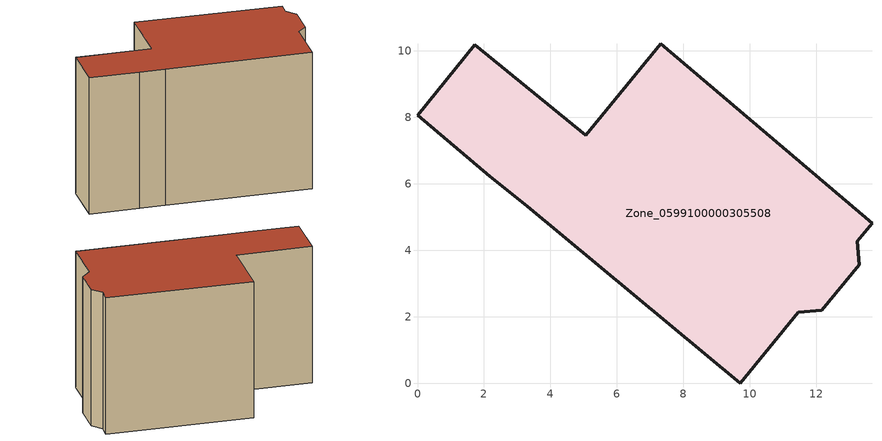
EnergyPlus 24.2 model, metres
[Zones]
Zone_0599100000305508
 floor ground (C_G): 13.22,4.27 13.29,3.56 12.16,2.2 11.46,2.13 9.71,0 3.31,5.32 2.18,6.22 0,8.06 1.72,10.18 5.05,7.46 7.31,10.21 13.67,4.82 z0
 wall outside (C_F): 5.05,7.46 1.72,10.18 0,8.06 2.18,6.22 3.31,5.32 9.71,0 11.46,2.13 12.16,2.2 13.29,3.56 13.22,4.27 13.67,4.82 7.31,10.21 5.05,7.46 z0:8.22
 roof outside (C_R): 13.67,4.82 7.31,10.21 5.05,7.46 1.72,10.18 0,8.06 2.18,6.22 3.31,5.32 9.71,0 11.46,2.13 12.16,2.2 13.29,3.56 13.22,4.27 z8.22
[BUILDING]
Pand.0599100000305508: North Axis=0; Terrain=City; Loads Convergence Tolerance Value=0.04; Temperature Convergence Tolerance Value=0.4; Solar Distribution=FullExterior; Maximum Number of Warmup Days=25; Minimum Number of Warmup Days=1
[Site:Location]
Rotterdam.The.Hague.AP_ZH_NLD Design_Conditions: Latitude=51.96; Longitude=4.45; Time Zone=1; Elevation=-4.5
[SITE:GROUNDTEMPERATURE:BUILDINGSURFACE]
18, 18, 18, 18, 18, 18, 18, 18, 18, 18, 18, 18
[MATERIAL] Thermal Absorptance=0.9; Solar Absorptance=0.7; Visible Absorptance=0.7
Name | Roughness | Thickness | Conductivity | Density | Specific Heat
G.TI.1946 | MediumSmooth | 0.15 | 1 | 540 | 1210
F.TI.1946 | Rough | 0.3 | 0.857143 | 1920 | 840
R.TI.1946 | MediumRough | 0.2 | 0.1 | 1500 | 1000
[CONSTRUCTION]
C_G: G.TI.1946
C_F: F.TI.1946
C_R: R.TI.1946
[ZONE]
Zone_0599100000305508: Type=1; Multiplier=1; Ceiling Height=Autocalculate; Volume=Autocalculate; Floor Area=autocalculate; Part of Total Floor Area=Yes
[ZONEINFILTRATION:DESIGNFLOWRATE]
Infil_Zone_0599100000305508: Zone or ZoneList or Space or SpaceList=Zone_0599100000305508; Schedule=AlwaysOn; Design Flow Rate Calculation Method=Flow/Area; Flow Rate per Floor Area=0.003; Constant Term Coefficient=1; Temperature Term Coefficient=0; Velocity Term Coefficient=0; Velocity Squared Term Coefficient=0
[HVACTEMPLATE:ZONE:IDEALLOADSAIRSYSTEM]
Zone_0599100000305508: Maximum Heating Supply Air Temperature=50; Minimum Cooling Supply Air Temperature=13; Maximum Heating Supply Air Humidity Ratio=0.0156; Minimum Cooling Supply Air Humidity Ratio=0.0077; Heating Limit=NoLimit; Cooling Limit=NoLimit; Dehumidification Control Type=ConstantSensibleHeatRatio; Cooling Sensible Heat Ratio=0.7; Dehumidification Setpoint=60; Humidification Control Type=None; Humidification Setpoint=30; Outdoor Air Method=None; Outdoor Air Flow Rate per Person=0.00944; Outdoor Air Flow Rate per Zone Floor Area=0; Outdoor Air Flow Rate per Zone=0; Demand Controlled Ventilation Type=None; Outdoor Air Economizer Type=NoEconomizer; Heat Recovery Type=None; Sensible Heat Recovery Effectiveness=0.7; Latent Heat Recovery Effectiveness=0.65
[ZONECONTROL:THERMOSTAT]
ThermostatControl_Zone_0599100000305508: Zone or ZoneList=Zone_0599100000305508; Control Type Schedule=DualSetpointControlType; Control 1=Thermostat_Zone_0599100000305508; Temperature Difference Between Cutout And Setpoint=0
[THERMOSTATSETPOINT:DUALSETPOINT]
Thermostat_Zone_0599100000305508: Heating Setpoint Temperature Schedule=HeatingSetpoint_Zone_0599100000305508; Cooling Setpoint Temperature Schedule=CoolingSetpoint_Zone_0599100000305508
[SCHEDULE:COMPACT]
HeatingSetpoint_Zone_0599100000305508: Through: 12/31, For: AllDays, Until: 24:00, 21
CoolingSetpoint_Zone_0599100000305508: Through: 12/31, For: AllDays, Until: 24:00, 24
DualSetpointControlType: Through: 12/31, For: AllDays, Until: 24:00, 4
AlwaysOn: Through: 12/31, For: AllDays, Until: 24:00, 1
